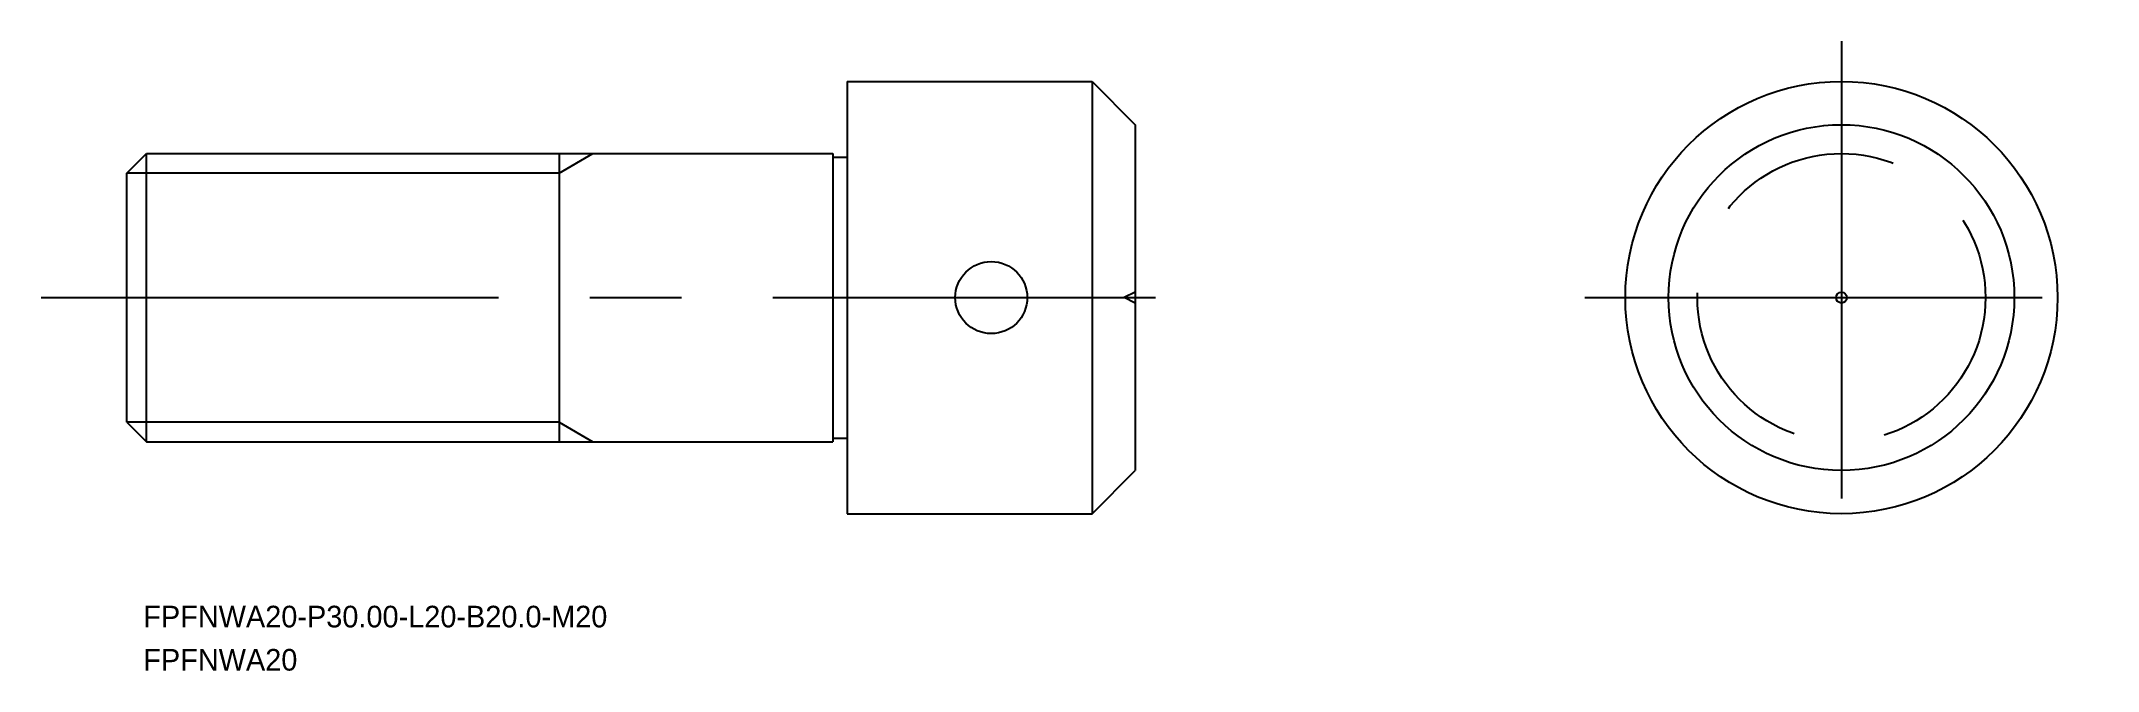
# Model space of a CAD drawing. Extents: x -1051 to -908, y -514 to -471.
import ezdxf

# ---------------------------------------------------------------- set-up
doc = ezdxf.new("R2010")
doc.units = 0
for name, pattern in [('CENTER', [50.8, 31.75, -6.35, 6.35, -6.35]), ('DASHED', [19.05, 12.7, -6.35]), ('PHANTOM', [63.5, 31.75, -6.35, 6.35, -6.35, 6.35, -6.35])]:
    doc.linetypes.add(name, pattern=pattern)
doc.layers.get('0').update_dxf_attribs({"linetype": 'CONTINUOUS'})
doc.layers.add('CENTER', color=1, linetype='CENTER')

msp = doc.modelspace()

# ---------------------------------------------------------------- linework, layer by layer
at = {"color": 7, "linetype": 'CONTINUOUS'}
for p, q in [((-995.11, -473.57), (-978.11, -473.57)), ((-978.11, -473.57), (-975.11, -476.57)), ((-975.11, -476.57), (-975.11, -500.57)), ((-1045.11, -479.93), (-1043.76, -478.57)), ((-1043.76, -478.57), (-1012.77, -478.57)), ((-1043.76, -498.57), (-1043.76, -478.57)), ((-1015.11, -478.57), (-1015.11, -498.57)), ((-1012.77, -478.57), (-996.11, -478.57)), ((-996.11, -478.57), (-996.11, -498.57)), ((-996.11, -478.82), (-995.11, -478.82)), ((-1045.11, -497.22), (-1045.11, -479.93)), ((-1045.11, -497.22), (-1043.76, -498.57)), ((-1043.76, -498.57), (-1012.77, -498.57)), ((-1012.77, -498.57), (-996.11, -498.57)), ((-996.11, -498.32), (-995.11, -498.32)), ((-978.11, -503.57), (-975.11, -500.57)), ((-995.11, -503.57), (-978.11, -503.57))]:
    msp.add_line(p, q, dxfattribs=at)
for p, q in [((-995.11, -473.57), (-995.11, -503.57)), ((-978.11, -473.57), (-978.11, -503.57))]:
    msp.add_line(p, q)
at = {"color": 3, "linetype": 'CONTINUOUS'}
for p, q in [((-1015.11, -479.93), (-1012.77, -478.57)), ((-1015.11, -479.93), (-1045.11, -479.93)), ((-1015.11, -497.22), (-1045.11, -497.22)), ((-1015.11, -497.22), (-1012.77, -498.57))]:
    msp.add_line(p, q, dxfattribs=at)
at = {"color": 3, "linetype": 'PHANTOM'}
for p in [(-975.11, -488.2), (-975.11, -488.95)]:
    msp.add_line(p, (-975.89, -488.57), dxfattribs=at)
for centre, radius in [((-926.09, -488.57), 15), ((-985.11, -488.57), 2.5), ((-926.09, -488.57), 0.375)]:
    msp.add_circle(centre, radius)
at = {"linetype": 'CONTINUOUS'}
msp.add_circle((-926.09, -488.57), 12, dxfattribs=at)
at = {"color": 3, "linetype": 'DASHED'}
msp.add_circle((-926.09, -488.57), 10, dxfattribs=at)
at = {"layer": 'CENTER', "color": 1, "linetype": 'CENTER'}
for p, q in [((-926.09, -470.77), (-926.09, -506.38)), ((-1051.07, -488.57), (-973.71, -488.57)), ((-943.9, -488.57), (-908.29, -488.57))]:
    msp.add_line(p, q, dxfattribs=at)

# ---------------------------------------------------------------- texts
for s, p in [('FPFNWA20-P30.00-L20-B20.0-M20', (-1043.98, -511.46)), ('FPFNWA20', (-1043.98, -514.46))]:
    msp.add_text(s, height=1.5).set_placement(p)

doc.saveas('drawing.dxf')
